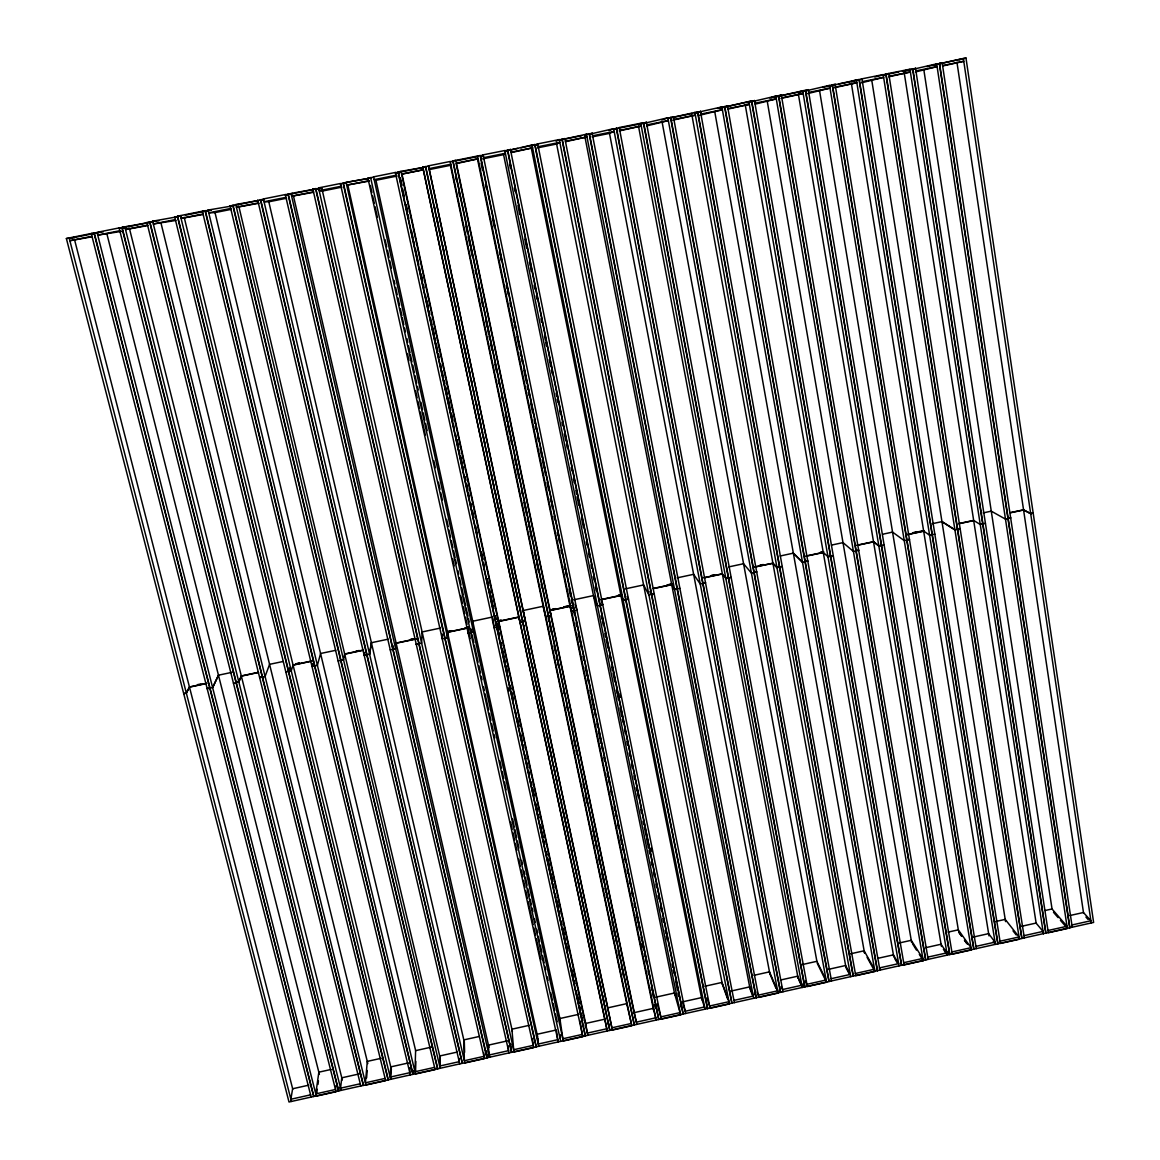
<?xml version="1.0" encoding="UTF-8"?>
<svg xmlns="http://www.w3.org/2000/svg" width="1160" height="1160" viewBox="0 0 1160 1160"><rect width="100%" height="100%" fill="white"/><g stroke="black" fill="none" stroke-linecap="round" stroke-linejoin="round"><path stroke-width="1.5" d="M440.176 1064.938L440.22 1058.181L238.829 206.306M263.015 199.665L235.77 204.508L440.205 1068.258L439.669 1055.991L457.272 1052.062M415.541 1072.014L415.86 1061.429M412.946 1070.97L412.829 1074.363L205.102 210.7L202.347 211.25L205.48 211.106M413.149 1070.796L413.033 1074.319L205.378 210.888L211.28 210.236M410.002 1067.635L409.813 1072.695L390.18 1077.089L390.775 1066.881L408.422 1062.952M391.34 1069.07L390.717 1079.336L180.394 215.615L177.61 216.224L388.296 1079.844M366.603 1077.901L367.198 1070.52M393.298 646.337L393.037 649.252L395.618 648.701L396.14 643.061L416.527 638.74M393.182 646.033L392.834 649.324L390.253 649.861M339.111 1087.457L338.705 1090.908L122.075 227.36L153.831 221.575L128.369 226.679M335.921 1085.876L335.501 1089.486L315.781 1093.88L318.84 1072.173L331.079 1069.447M316.825 1092.778L317.274 1089.211M317.985 1084.411L318.435 1080.844M366.995 654.776L369.59 654.254L371.417 642.712L388.194 639.174M369.59 654.254L371.417 642.741M311.17 1097.084L91.278 233.508L69.165 237.945L291.464 1101.449L290.87 1099.245L292.625 1088.762L308.879 1085.137M364.631 652.428L364.196 655.371L366.777 654.82M452.56 162.356L452.864 161.211L450.152 161.748M636.797 1024.41L455.793 160.356L453.052 160.935L480.167 155.498L658.648 1019.51M312.75 663.447L311.996 666.463L314.592 665.913M289.565 668.044L288.651 671.423L291.247 670.871L293.06 664.955L311.837 660.968M210.018 688.141L212.628 687.619L218.5 675.192L232.014 672.322M212.628 687.59L218.486 675.178M476.992 156.658L477.485 155.991L656.197 1020.089M481.995 156.179L483.125 154.86L504.788 150.524L680.659 1014.826L661.287 1019.147L483.14 155.135L480.428 155.672L658.851 1019.466M482.024 156.44L483.14 155.135M506.746 150.742L532.048 145.043L705.034 1009.157L701.495 997.629L682.37 1001.892M505.731 151.684L507.514 150.249L683.066 1014.058M510.429 149.393L509.53 150.09L510.4 149.437L685.661 1013.506M530.889 145.797L534.731 144.55L707.44 1008.62M534.731 144.55L520.956 147.885M535.093 145.522L537.689 143.912L559.279 139.577L729.408 1003.937L710.079 1008.258L537.689 143.912M535.108 145.783L537.703 144.188L534.992 144.725L707.643 1008.562L706.571 1005.329M556.118 141.303L559.279 139.577M756.131 997.745L589.149 133.632L560.628 139.867L581.726 135.691M563.311 139.287L564.876 138.504L734.396 1002.631M587.033 134.632L584.582 135.067L586.452 134.168L753.695 998.325M589.396 134.256L613.64 128.673L778.012 992.859M609.029 130.674L613.64 128.673M614.017 129.209L619.208 127.6M638.188 124.265L643.409 122.743L804.692 986.913L803.3 983.897M640.813 123.772L643.409 122.743M642.249 123.743L667.841 117.798L826.543 982.259L807.316 986.551L805.417 981.171M643.626 123.468L646.366 122.38L643.684 122.916L804.895 986.87L803.431 983.723M661.78 120.089L667.841 117.798M853.136 976.096L697.537 111.868L667.449 118.494L692.128 113.535M670.451 117.784L673.409 116.71L831.517 980.954M694.245 113.056L721.897 106.938L874.93 971.457L855.746 975.748L700.48 111.519L697.798 112.056L853.339 976.053M696.333 112.999L700.48 111.519M717.402 108.489L721.897 106.938M720.055 108.228L751.52 101.036L901.48 965.308M751.52 101.036L722.491 107.445M746.808 102.863L775.808 96.121L923.215 960.683L904.075 964.961L903.683 962.713L922.823 958.435L911.253 940.31L899.362 942.949M769.863 98.034L775.808 96.121M771.356 97.831L805.344 90.233L949.692 954.549M776.982 96.44L781.347 95.062L928.159 959.392M798.065 92.22L802.706 90.727L947.27 955.13L943.413 949.315M799.139 92.423L829.574 85.332L971.369 949.938L952.273 954.202L808.273 89.61M805.011 90.886L808.273 89.885L805.606 90.422L949.88 954.506L948.01 951.736M822.687 87.435L859.038 79.46L997.774 943.819M851.077 81.577L856.399 79.953L995.396 944.356L993.25 941.543M852.354 81.678L861.952 79.112L859.299 79.648L997.977 943.776M874.814 77.024L887.298 73.877M903.944 70.963L912.572 68.716L1045.755 933.118M904.466 71.253L936.685 63.843L1067.345 928.522L1048.335 932.756L915.486 68.092M926.811 66.627L965.976 58L1093.619 922.432L289 1102L66.381 238.539L69.136 237.988M932.712 65.439L942.166 62.785L1072.246 927.231M959.291 59.856L965.976 58M290.87 1099.245L310.605 1094.837M360.267 1083.759L340.576 1088.153L341.75 1077.814L359.44 1073.87M385.105 1078.409L365.443 1082.802L367.285 1061.386L381.234 1058.283M434.579 1067.374L414.976 1071.753L415.613 1050.641L431.274 1047.146M439.64 1066.04L459.244 1061.676L459.172 1058.341M489.259 1052.28L489.52 1057.282L488.998 1055.034L508.544 1050.67L508.152 1045.74M556.597 1031.602L557.728 1039.693L538.226 1044.043L537.095 1034.27L556.365 1029.978M580.029 1020.988L582.305 1034.415L562.846 1038.751L559.889 1018.523L578.898 1014.289M680.195 1012.564L660.823 1016.899L657.285 1003.791M704.555 1006.938L685.197 1011.259L682.848 1003.458M733.947 1000.384L753.26 996.077L749.65 986.899L730.568 991.162M592.093 132.994L758.756 997.397L778.027 993.09L777.606 990.843L758.321 995.135L757.045 991.959M806.896 984.303L826.123 980.011L816.857 961.321L801.502 964.743M831.096 978.707L850.309 974.414L845.582 965.526L828.327 969.368M855.34 973.486L874.538 969.209L864.113 950.794L850.483 953.824M927.768 957.13L946.893 952.867L941.064 944.24L925.607 947.691M951.91 951.954L971.007 947.691L958.29 929.841L948.111 932.104M975.937 946.386L995.005 942.137L995.367 944.385M1000.007 941.209L1019.06 936.961L1005.212 919.387L995.062 921.649M1023.976 935.67L1043.014 931.422L1043.362 933.684M1047.987 930.509L1066.997 926.274L1052.018 908.976L1045.276 910.469M1071.912 924.984L1090.893 920.75L1083.44 912.514L1069.781 915.559M479.442 1036.431L463.811 1039.896L464.377 1060.718L483.952 1056.354L483.778 1052.903M529.221 1025.339L511.908 1029.195L513.677 1049.727L533.194 1045.378L532.44 1038.562M655.516 997.237L674.424 993.018L680.659 1014.826M704.86 986.246L722.013 982.433L728.958 1001.689L709.63 1006.01L706.933 997.933M754.087 975.284L769.486 971.862L777.606 990.843M507.761 1040.81L488.447 1045.116L488.998 1055.034M780.361 980.055L797.674 976.198L801.85 985.231L782.58 989.538L781.274 986.508M877.888 958.319L893.389 954.868L898.666 963.627L879.497 967.904L879.889 970.166M973.211 937.077L988.639 933.64L995.005 942.137M1020.698 926.492L1036.097 923.07L1043.014 931.422M183.729 693.723L186.339 693.173L189.486 687.14L206.639 683.486M207.19 688.736L209.8 688.184M233.45 683.167L236.06 682.631M236.263 682.558L238.858 682.008L241.352 676.12L258.477 672.481M259.666 677.585L262.262 677.034M262.479 676.99L265.089 676.468L269.584 664.332L283.083 661.49M285.853 672.032L288.449 671.495M314.81 665.869L317.405 665.347L320.566 653.5L335.704 650.325M338.111 660.924L340.707 660.388M340.924 660.315L343.505 659.779L344.665 653.993L363.399 650.02M416.266 644.308L418.833 643.757M419.064 643.742L421.631 643.176L422.124 631.953L440.539 628.038M444.816 638.246L442.25 638.812L442.236 634.027M445.034 638.203L447.601 637.652L447.528 632.33L467.857 628.01L470.191 638.609M522.551 621.716L519.985 622.267L518.984 616.975L498.698 621.282L499.452 626.632L496.886 627.183L496.161 621.818M522.768 621.702L525.321 621.136L523.189 610.508L543.17 606.26L545.838 616.801L548.39 616.236M576.97 610.16L571.648 611.291L570.053 606.317L549.826 610.61M599.981 605.274L597.429 605.839L593.456 595.587L573.533 599.851M600.198 605.215L602.75 604.679L601.402 601.242M654.197 593.746L648.889 594.906L643.611 584.945L625.399 588.83M679.876 588.294L674.569 589.41L671.698 584.553L653.254 588.468M705.512 582.842L700.234 583.987L693.651 574.33L677.135 577.854M731.134 577.404L725.841 578.521L722.346 573.794L703.946 577.695M756.712 571.967L751.433 573.112L743.56 563.731L728.726 566.907M782.246 566.529L776.968 567.66L772.893 563.238L754.508 566.964M780.202 555.988L793.353 553.16L802.503 562.252L807.766 561.106M833.242 555.698L827.979 556.814L823.252 552.363L804.938 556.249M858.69 550.289L853.441 551.435L843.015 542.619L831.532 545.084M884.094 544.895L878.845 545.997L873.553 541.851L856.95 545.389M909.484 539.501L904.249 540.633L892.562 532.106L882.745 534.223M934.83 534.108L929.595 535.224L923.65 531.034L907.091 534.557M932.176 523.726L941.978 521.623L954.927 529.859L960.146 528.728M985.434 523.348L980.214 524.465L973.66 520.419L958.798 523.58M1010.679 517.984L1005.473 519.129L991.263 511.154L983.129 512.909M472.729 621.238L492.753 616.961M197.49 684.661L200.926 683.936M295.814 663.796L299.222 663.071M410.625 639.407L414.018 638.682M446.629 631.765L451.704 630.678M465.247 627.807L468.625 627.096M497.785 620.904L501.149 620.179M552.16 609.348L555.538 608.637M563.948 606.854L570.691 605.418M618.164 595.341L621.514 594.616M667.203 584.915L672.22 583.857M711.109 575.592L714.444 574.882M763.251 564.529L759.916 565.225L763.28 564.688M820.251 552.421L823.571 551.711M913.08 532.701L916.632 531.947M295.858 663.955L299.265 663.23M355.888 651.21L359.296 650.485M410.654 639.58L414.048 638.855M446.673 631.939L451.748 630.851M465.276 627.98L468.669 627.255M497.814 621.064L501.192 620.353M552.203 609.522L555.567 608.812M563.992 607.014L570.72 605.592M618.193 595.5L621.557 594.79M667.232 585.089L672.249 584.031M711.138 575.766L714.473 575.055M820.279 552.595L823.6 551.885M913.109 532.875L923.737 530.613M206.596 683.327L189.442 686.966L186.296 692.999L183.686 693.549M258.433 672.307L241.309 675.947L238.815 681.833L236.219 682.385M600.75 599.618L620.919 595.327L623.137 600.169L625.689 599.618M856.921 545.214L873.523 541.691L878.816 545.838L881.339 545.301M1010.374 512.618L1023.555 509.82L1030.674 513.561L1033.168 513.024L1030.689 513.735L1023.584 509.994L1010.389 512.792M293.103 665.129L311.88 661.142M344.708 654.167L363.442 650.195M396.184 643.235L416.571 638.913M498.742 621.455L519.027 617.149M600.779 599.792L620.962 595.5L623.181 600.343L628.488 599.212L627.139 596.341M653.283 588.642L671.727 584.712M703.975 577.868L722.375 573.968M754.536 567.139L772.893 563.238L776.939 567.486L779.477 566.95M806.635 556.061L823.281 552.537M907.12 534.731L923.679 531.207M958.827 523.74L973.689 520.593M207.147 688.562L209.757 688.01M259.623 677.411L262.218 676.86M288.623 671.249L291.218 670.697M311.953 666.289L314.548 665.738M340.88 660.156L343.462 659.605M364.153 655.197L366.734 654.646M393.008 649.078L395.589 648.527M416.223 644.134L418.803 643.597M444.99 638.029L447.572 637.478L447.485 632.157L467.813 627.85L468.19 633.273L470.757 632.722L470.482 629.053M468.147 633.099L470.728 632.562M496.842 627.009L499.409 626.458M519.941 622.093L522.508 621.557M548.564 616.018L551.13 615.467M574.171 610.566L571.604 611.117L570.024 606.143L549.782 610.436L551.174 615.641L548.608 616.192L547.491 612.726M600.155 605.056L602.721 604.505M651.615 594.109L654.167 593.572M674.54 589.236L677.092 588.7M702.946 583.204L705.483 582.668M725.812 578.347L728.35 577.811M754.13 572.329L756.668 571.793M805.199 561.469L807.722 560.933M827.95 556.64L830.473 556.104M856.138 550.652L858.661 550.115M906.932 539.85L909.455 539.327M929.566 535.05L932.074 534.514M957.609 529.091L960.117 528.554M980.185 524.291L982.694 523.755M1008.156 518.346L1010.65 517.809M119.103 227.925L97.034 232.348L316.346 1096.128L336.052 1091.719L119.103 227.925L126.078 227.404M174.653 216.775L385.642 1080.656L365.994 1085.049L152.641 221.198L178.263 216.601M180.394 215.615L202.376 211.207L410.35 1074.943M230.057 205.654L435.116 1069.621L415.512 1074.001L208.089 210.061L234.335 205.61M285.302 194.561L263.407 198.954L464.899 1062.966L484.459 1058.601L285.302 194.561L288.101 194.735M317.202 188.732L291 193.43L489.534 1057.238M536.109 1046.857L343.142 183.237L340.416 183.773L533.687 1047.625L514.184 1051.975L318.55 187.891L340.402 183.512L341.025 186.296L319.188 190.675L322.48 191.037L341.954 187.123M538.733 1046.305L346.086 182.367L371.606 177.871L343.331 182.961L536.312 1046.798M396.575 173.319L395.342 172.477L373.563 176.856L563.339 1040.998L582.798 1036.663L582.305 1034.415M587.83 1035.343L401.012 171.346L425.676 167.011L398.822 172.347M428.417 165.851L450.138 161.487L631.779 1025.73L612.364 1030.065L428.417 165.851L428.765 166.866M103.24 231.84L91.248 233.551L97.425 232.913M486.924 1054.469L487.099 1057.789L288.231 194.024L292.943 193.561L290.217 194.14M585.423 1035.851L398.257 171.941L401.012 171.346M727.45 105.865L724.768 106.415L877.526 970.659M781.347 95.062L778.679 95.584L925.796 959.885M888.705 73.515L886.052 74.037L1021.989 938.411M942.166 62.785L939.513 63.307L1069.911 927.724M97.063 232.624L94.293 233.174L313.867 1096.447M363.515 1085.369L149.916 222.01L152.671 221.458M230.086 205.929L232.826 205.378L437.552 1068.853M462.434 1063.299L260.695 199.781L263.421 199.23M370.867 177.668L373.592 177.118M399.301 173.101L398.083 172.202L395.357 172.753L396.604 173.579M609.928 1030.384L425.72 166.663L428.446 166.112M504.803 150.785L507.514 150.249M559.294 139.852L562.005 139.301L731.8 1003.183M592.107 133.269L589.41 133.806L756.335 997.702M613.654 128.948L616.337 128.397L780.433 992.322M667.855 118.059L670.538 117.522L828.936 981.505M721.911 107.213L724.579 106.676L877.322 970.702M754.449 100.688L751.782 101.225L901.668 965.265M775.822 96.396L778.49 95.859L925.593 959.929M829.588 85.608L832.242 85.072L973.747 949.184M883.21 74.849L885.863 74.312L1021.786 938.469M915.486 68.367L912.833 68.889L1045.957 933.06M936.685 64.105L939.324 63.583L1069.708 927.768M71.253 238.09L98.528 232.624M185.426 215.18L208.495 210.598M237.684 204.74L258.419 200.492M260.043 200.201L262.755 199.65M294.582 193.27L317.376 188.746M457.228 160.631L477.935 156.528M508.515 150.394L517.737 148.436M614.264 129.108L616.932 128.571M618.701 128.224L640.538 123.888M774.358 96.976L800.69 91.683M826.877 86.492L835.345 84.694M838.81 84.042L853.702 81.055M884.732 74.82L898.739 71.978M902.422 71.325L905.902 70.629M935.801 64.525L963.365 58.478L1091.226 922.997M91.988 236.292L69.89 240.729L91.495 236.887M119.799 230.71L97.73 235.132L121.901 231.304M147.596 225.127L125.555 229.549L148.059 225.518M175.334 219.559L153.323 223.981L175.928 220.458M203.043 213.991L181.061 218.413L202.797 214.527M230.71 208.438L208.771 212.845L215.049 212.599L231.463 209.307M258.346 202.899L236.423 207.292L259.057 203.246M285.94 197.36L264.045 201.753L268.83 201.796L286.578 198.244M313.505 191.82L291.638 196.214L313.49 192.313M395.951 175.276L374.173 179.641L375.985 180.293L397.17 176.03M456.373 163.139L478.05 158.79L456.185 163.661M510.995 152.178L532.614 147.827L511.734 152.511M538.24 146.696L559.83 142.361L556.655 144.014L537.385 147.885M565.457 141.244L587.018 136.909L565.63 141.679M592.63 135.778L614.162 131.457L609.536 133.385L592.078 136.894M619.774 130.34L641.277 126.019L619.251 130.921M646.874 124.888L668.348 120.582L646.613 125.947M673.946 119.451L695.391 115.159L672.713 120.191M727.958 108.605L749.36 104.313L727.813 109.127M754.928 103.197L776.286 98.904L755.232 104.139M781.84 97.788L803.184 93.51L780.999 98.441M808.737 92.394L830.038 88.117L807.592 93.626M862.387 81.62L883.644 77.358L861.546 82.795M889.169 76.255L910.383 71.992L888.69 76.821M915.907 70.876L937.106 66.627L915.341 71.992M942.616 65.525L963.771 61.277L943.182 65.888M834.04 87.797L856.848 82.737L835.577 87L835.128 84.216M482.56 158.891L503.628 154.657L505.354 153.309L483.705 157.659L483.125 154.86M699.248 115.376L722.39 109.736L700.973 114.028L700.466 111.244M66.381 238.539L74.008 237.495M126.121 227.664L119.132 228.186L121.901 227.636L338.502 1090.951M122.075 227.36L126.222 227.055M128.963 226.461L124.831 226.809L341.142 1090.4M149.451 222.183L146.87 222.387L360.818 1086.006M149.916 222.01L153.062 221.821M152.641 221.198L158.876 220.82M178.292 216.862L174.681 217.036L177.436 216.485L388.092 1079.888M177.61 216.224L181.409 216.036M205.378 210.888L208.568 210.786M205.102 210.7L208.162 210.612M208.089 210.061L211.25 209.975M238.438 204.493L233 205.102L437.755 1068.795M260.695 199.781L263.943 199.854M288.13 194.996L285.331 194.837L288.057 194.286L486.896 1057.833L486.518 1050.931M288.231 194.024L290.435 194.155M312.837 189.08L314.505 189.268L312.867 189.036L509.051 1052.918M321.885 188.587L315.853 188.703L511.72 1052.294M318.55 187.891L321.856 188.326M343.331 182.961L344.738 183.266M941.978 521.623L954.912 529.845M793.353 553.16L802.488 562.237M1085.919 917.067L1088.051 919.416M1053.497 912.296L1058.109 917.633M1060.414 920.301L1067.331 928.29M1013.013 930.856L1016.204 934.931M958.638 931.813L961.582 935.946M964.511 940.079L967.455 944.211M958.653 932.045L961.582 936.163M964.526 940.296L966.483 943.051M912.587 943.805L916.458 950.083M919.343 954.404L923.215 960.683M894.679 958.522L897.318 962.916M867.1 957.391L874.93 971.457M649.919 591.499L651.441 594.355M849.135 973.704L846.017 967.715L691.635 113.535M817.249 963.293L826.543 982.259M798.819 979.895L802.27 987.479L640.755 123.235L619.237 127.542L783.014 991.785M779.317 989.248L780.622 992.279L616.525 128.137M769.907 973.849L775.996 988.334M425.72 166.663L426.14 167.649M754.435 992.916L755.696 996.106M752.492 995.265L750.099 989.088L584.93 136.837M722.433 984.405L727.668 999.108M574.997 604.244L576.984 610.189M572.547 605.607L574.417 610.726M680.456 1004.618L681.399 1007.75M654.907 1004.676L655.777 1007.953M74.443 239.293L292.769 1089.197M94.018 233L313.664 1096.49M106.822 233.595L319.392 1074.378M129.383 228.274L342.33 1079.989M149.625 221.835L363.312 1085.412M160.906 222.735L367.821 1063.59M184.179 217.268L391.311 1069.114M214.846 211.917L415.7 1050.859M268.642 201.115L464.334 1042.101M260.406 199.607L462.231 1063.343M257.694 200.1L459.766 1063.923M293.32 195.358L488.954 1047.335M322.291 190.341L512.415 1031.399M315.578 188.529L511.516 1052.337M347.681 184.454L537.602 1036.504M367.894 177.987L558.25 1041.912M557.728 1039.693L558.221 1041.956M375.797 179.612L560.382 1020.713M385.12 239.772L386.672 246.848M387.541 250.328L389.021 257.462M389.861 260.927L391.355 268.076M394.066 280.474L394.849 284.012M395.69 287.433L397.184 294.625M398.025 298.033L399.518 305.239M400.36 308.632L401.911 315.708M402.245 317.623L403.81 324.713M404.637 328.077L405.362 331.789M406.971 338.676L407.697 342.403M408.523 345.752L410.075 352.814M410.423 354.786L411.974 361.862M412.8 365.183L414.309 372.49M415.135 375.797L416.643 383.104M417.455 386.396L418.238 389.934M420.964 402.302L422.486 409.639M423.298 412.902L424.821 420.268M425.618 423.501L427.185 430.577M433.782 460.622L435.348 467.683M438.451 482.197L440.002 489.274M440.786 492.811L442.337 499.902M446.614 519.361L448.18 526.437M448.949 529.975L450.515 537.051M451.284 540.589L452.849 547.679M453.603 550.739L455.17 557.815M455.575 560.062L456.344 563.601M457.91 570.676L458.678 574.214M459.462 577.752L461.013 584.828M461.767 587.859L463.318 594.921M463.739 597.226L465.653 605.52M466.073 607.84L467.988 616.134M468.408 618.454L469.191 621.992M470.742 628.662L471.525 632.186M471.946 634.534L473.846 642.77M474.28 645.12L478.108 662.157M478.891 665.68L480.443 672.727M481.212 676.251L481.995 679.789M483.546 686.836L484.314 690.36M485.098 693.883L488.577 709.746M489.361 713.269L490.912 720.331M491.68 723.854L493.232 730.901M494.015 734.425L494.784 737.948M499.829 760.873L501.381 767.92M502.149 771.443L503.701 778.49M504.47 782.014L506.108 789.844M512.618 819.033L514.257 826.906M514.938 829.617L516.591 837.491M517.375 841.029L518.926 848.09M521.637 860.444L522.421 863.968M523.972 871.029L524.74 874.553M525.408 877.207L527.075 885.153M527.843 888.676L529.395 895.737M530.178 899.261L531.338 904.553M532.121 908.091L532.889 911.615M534.455 918.677L535.224 922.214M536.775 929.261L537.558 932.799M538.327 936.323L539.501 941.615M540.27 945.154L541.822 952.215M542.604 955.738L544.156 962.8M544.924 966.323L545.707 969.861M547.259 976.923L548.027 980.446M550.753 992.801L552.305 999.862M553.088 1003.385L554.639 1010.447M555.408 1013.985L557.206 1021.742M370.591 177.494L560.686 1041.361M370.373 185.455L371.925 192.531M372.708 196.069L374.274 203.145M375.042 206.683L377.391 217.297M407.407 353.553L408.958 360.644M415.584 390.717L417.15 397.793M417.919 401.331L419.485 408.422M420.268 411.959L425.328 434.957M452.617 558.83L454.184 565.906M460.81 595.993L462.361 603.07M463.145 606.607L464.696 613.683M465.479 617.221L467.045 624.312M510.617 822.15L512.183 829.212M512.952 832.735L514.503 839.796M515.287 843.335L516.838 850.381M518.781 859.212L520.347 866.273M521.115 869.797L522.667 876.859M523.45 880.382L525.001 887.443M525.784 890.981L527.336 898.043M528.119 901.566L533.165 924.505M533.948 928.043L535.5 935.105M536.283 938.629L540.952 959.813M508.08 687.634L508.849 691.172M395.342 172.477L582.784 1036.431M401.882 173.579L585.771 1023.874M400.388 178.35L401.983 185.499M402.694 188.95L404.289 196.127M406.203 204.987L407.74 212.062M421.051 273.745L422.574 280.807M423.342 284.345L424.111 287.883M426.793 300.251L428.315 307.313M429.084 310.851L429.852 314.375M430.607 317.912L432.143 324.974M432.665 327.192L434.202 334.283M434.826 337.342L435.58 340.88M436.131 343.128L437.885 351.48M438.422 353.756L439.19 357.309M440.727 364.385L441.496 367.938M442.09 370.91L443.613 377.971M444.178 380.335L444.947 383.873M445.715 387.411L447.252 394.501M448.021 398.039L450.703 410.437M451.472 413.989L452.995 421.065M457.011 439.799L458.751 447.644M460.447 455.706L461.985 462.767M462.753 466.305L463.507 469.829M465.044 476.905L465.812 480.428M466.566 483.966L467.726 489.259M468.48 492.797L469.249 496.335M470.786 503.397L471.54 506.935M472.309 510.458L473.846 517.534M475.76 526.365L477.282 533.426M481.385 552.145L482.923 559.221M483.691 562.774L484.445 566.312M487.142 578.71L488.664 585.8M489.433 589.338L490.201 592.876M490.68 595.254L493.652 608.826M495.189 615.873L495.943 619.411M496.408 621.731L498.249 629.996M498.698 632.33L499.467 635.868M500.917 642.35L501.685 645.874M502.149 648.237L503.976 656.473M504.44 658.837L505.209 662.375M505.977 665.898L507.5 672.974M510.183 685.342L510.951 688.866M511.705 692.404L513.242 699.48M517.346 718.228L518.984 725.971M520.797 734.12L522.319 741.167M523.087 744.706L523.841 748.229M525.378 755.29L526.133 758.814M526.901 762.352L528.047 767.644M528.815 771.168L529.583 774.706M531.106 781.767L531.875 785.291M532.367 787.814L534.165 795.876M535.818 803.72L537.602 811.768M538.11 814.32L538.878 817.858M540.4 824.919L541.169 828.457M541.938 831.981L543.083 837.288M543.851 840.826L544.62 844.349M546.142 851.426L546.911 854.949M547.679 858.487L549.202 865.563M550.986 873.523L552.653 881.455M553.276 884.123L554.03 887.646M556.713 900.001L558.236 907.062M559.004 910.586L559.773 914.123M561.295 921.17L562.063 924.708M562.832 928.232L563.977 933.524M564.731 937.062L565.5 940.586M566.036 943.297L567.791 951.171M571.779 969.803L573.518 977.648M574.084 980.403L574.838 983.941M577.52 996.309L579.058 1003.371M579.812 1006.909L580.58 1010.433M399.968 177.654L401.563 184.759M405.71 204.204L407.305 211.265M408.059 214.803L408.784 218.356M411.51 230.71L413.003 237.829M413.801 241.309L414.526 244.905M415.338 248.385L418.745 264.364M419.543 267.815L420.283 271.44M421.08 274.891L422.574 282.068M425.256 294.451L426.024 297.989M426.822 301.397L428.33 308.603M432.549 328.077L434.072 335.153M445.193 386.222L446.73 393.545M447.485 396.822L449.022 403.897M450.935 412.728L452.473 420.094M453.226 423.327L454.01 427.17M455.517 433.941L456.286 437.465M456.692 439.553L458.229 446.629M458.968 449.834L459.751 453.72M460.505 456.909L462.028 463.971M462.434 466.102L463.202 469.64M464.739 476.716L465.508 480.254M466.233 483.415L467.799 490.868M470.482 503.266L471.25 506.804M472.018 510.342L473.555 517.418M481.168 552.334L482.69 559.41M486.91 578.84L488.433 585.916M489.201 589.454L489.97 592.977M490.419 595.283L491.956 602.359M492.652 605.346L493.421 608.884M494.943 615.96L495.712 619.484L495.262 616.424M496.204 621.992L497.727 629.053M498.438 632.055L499.191 635.593M500.728 642.669L501.497 646.221M501.932 648.469L504.991 662.592M505.716 665.695L507.253 672.771M507.674 674.946L508.442 678.47M509.965 685.531L510.733 689.069M511.473 692.245L513.024 699.654M515.707 712.008L516.461 715.546M517.229 719.07L518.752 726.131M532.179 787.857L533.716 794.948M535.572 803.793L537.167 810.884M537.877 814.378L538.689 817.96M540.168 824.963L542.909 837.433M543.605 840.855L544.446 844.523M545.896 851.44L546.751 855.137M547.433 858.502L548.955 865.563M549.434 867.535L550.202 871.073M550.87 874.393L552.493 881.702M555.19 894.099L555.945 897.637M556.713 901.175L558.25 908.265M562.47 927.739L564.007 934.815M565.775 943.225L567.312 950.286M571.517 969.702L573.04 976.763M573.808 980.287L574.562 983.825M576.1 990.872L578.767 1003.24M579.536 1006.764L580.304 1010.288M580.87 1012.723L582.596 1020.887L582.015 1017.421M398.083 172.202L585.22 1035.894M422.762 166.982L604.984 1019.596M422.733 167.025L607.274 1031.008M429.157 168.896L607.84 1008.083M434.42 206.524L435.232 210.221M436.682 217.123L438.625 226.156M439.321 229.492L440.887 236.785M442.786 245.644L444.295 252.72M449.5 277.182L451.008 284.243M451.762 287.781L452.501 291.32M452.98 293.465L453.734 297.004M455.14 303.673L455.996 307.632M457.881 316.492L459.403 323.582M461.173 331.949L462.68 339.01M464.565 347.84L466.073 354.916M466.827 358.44L467.582 361.978M468.089 364.312L469.843 372.577M471.482 380.248L472.236 383.8M473.744 390.876L474.512 394.429M476.238 402.607L477.746 409.668M478.5 413.207L481.139 425.575M481.893 429.099L482.647 432.637M483.198 435.159L484.909 443.236M486.591 451.11L487.345 454.647M488.853 461.738L489.607 465.276M491.303 473.265L493.014 481.212M493.565 483.865L494.32 487.403M495.073 490.941L496.204 496.233M496.959 499.772L497.712 503.295M498.466 506.833L499.974 513.894M501.7 521.957L503.208 529.033M503.962 532.585L504.716 536.123M507.37 548.52L508.123 552.058M508.631 554.524L509.385 558.062M510.139 561.6L512.778 573.968M513.532 577.491L515.04 584.567M516.809 592.803L518.317 599.894M519.071 603.432L520.695 611.059M522.464 619.309L523.218 622.847M523.697 625.167L524.451 628.705M525.958 635.767L526.712 639.305M528.597 648.135L530.105 655.212M531.875 663.433L533.383 670.495M534.122 674.018L534.876 677.556M535.384 679.948L538.269 693.433M538.776 695.855L539.53 699.378M541.038 706.454L541.792 709.978M546.925 734.034L548.433 741.095M549.188 744.618L549.941 748.142M550.449 750.621L552.189 758.741M553.842 766.528L555.35 773.589M556.104 777.128L556.858 780.665M560.846 799.327L561.6 802.851M563.107 809.912L564.992 818.742M565.529 821.309L567.24 829.327M567.791 831.909L568.545 835.446M569.299 838.97L570.43 844.277M571.169 847.815L571.923 851.338M575.897 869.928L576.65 873.451M578.159 880.512L578.913 884.036M580.595 891.982L582.305 899.928M582.856 902.582L583.611 906.119M584.365 909.658L585.495 914.95M586.25 918.488L587.003 922.026M587.569 924.636L589.265 932.626M590.962 940.513L591.702 944.052M593.21 951.098L593.963 954.636M597.922 973.269L598.676 976.792M599.43 980.331L600.938 987.407M602.62 995.222L604.331 1003.298M604.882 1005.821L605.636 1009.345M425.445 166.475L609.725 1030.428M453.052 160.935L634.404 1024.918M452.864 161.211L634.201 1024.961M455.532 176.537L456.286 180.09M458.896 192.502L459.607 196.069M465.928 226.171L467.451 233.29M468.161 236.799L470.061 245.717M470.772 249.197L472.294 256.36M475.238 270.454L475.977 273.992M478.572 286.404L479.37 290.058M481.24 298.918L482.734 306.022M485.649 320.044L487.2 327.294M487.882 330.673L488.621 334.225M489.056 336.168L489.81 339.72M490.477 343.084L492.043 350.363M494.943 364.327L496.436 371.417M498.292 380.277L499.119 384.061M501.729 396.474L502.468 400.012M505.354 413.932L506.935 421.298M507.587 424.56L508.341 428.098M508.805 430.172L509.545 433.724M510.197 436.958L511.777 444.352M514.663 458.214L516.142 465.29M516.896 468.828L518.853 478.05M521.463 490.477L522.203 494.015M523.957 502.483L526.683 515.301M527.307 518.433L528.047 521.971M528.539 524.175L529.279 527.713M530.033 531.265L531.512 538.356M534.368 552.087L535.862 559.163M536.601 562.716L537.355 566.254M537.848 568.516L538.588 572.054M541.198 584.48L541.952 588.018M548.26 618.106L548.999 621.63M549.753 625.167L551.232 632.243M554.088 645.975L555.582 653.065M556.322 656.603L557.061 660.156M557.539 662.273L558.279 665.811M563.398 690.287L564.137 693.839M566.747 706.251L567.559 709.992M573.823 739.935L575.346 747.098M576.056 750.563L576.839 754.174M583.147 784.204L583.871 787.799M585.365 794.817L587.221 803.749M592.426 828.385L593.166 831.923M593.558 833.895L595.036 840.986M595.761 844.291L596.53 848.076M598.386 856.935L599.88 864.026M601.707 872.566L603.606 881.76M605.041 888.473L605.781 891.996M606.216 894.157L606.955 897.71M612.088 922.04L612.828 925.579M613.277 927.84L615.061 936.178M615.51 938.484L616.264 942.036M618.12 950.895L619.614 957.986M621.368 966.222L622.108 969.76M622.587 972.167L623.34 975.719M450.298 164.662L627.168 1005.618M456.315 164.502L634.187 1013.071M481.125 163.197L482.546 170.389M485.518 184.44L486.2 188.123M492.463 218.065L494.276 227.157M499.409 251.676L500.134 255.214M500.511 257.317L501.236 260.869M506.354 285.302L507.094 288.84M507.471 291.029L508.211 294.582M510.009 303.007L510.748 306.544M513.3 318.927L514.039 322.465M514.431 324.742L515.171 328.28M516.954 336.618L519.52 349.015M520.245 352.553L520.985 356.091M521.405 358.454L522.13 361.993M523.914 370.243L526.466 382.626M527.205 386.178L527.93 389.716M528.365 392.152L529.105 395.705M530.86 403.868L532.687 412.713M534.151 419.789L534.876 423.327M535.34 425.865L536.065 429.417M537.805 437.494L538.53 441.032M540.096 448.935L541.822 456.953M542.3 459.577L544.141 468.451M544.75 471.12L545.49 474.658M547.071 482.647L548.782 490.578M550.362 498.611L551.101 502.149M551.696 504.73L552.436 508.268M554.03 516.345L554.77 519.898M557.337 532.324L558.062 535.862M558.656 538.356L559.381 541.894M561.005 550.058L561.73 553.61M564.297 566.022L565.036 569.574M565.601 571.981L566.327 575.519M569.067 589.091L570.532 596.182M571.271 599.735L571.996 603.287M572.402 605.23L573.141 608.768M573.678 611.088L574.417 614.64M576.056 622.934L576.796 626.487M578.26 633.563L580.087 642.423M580.638 644.786L581.377 648.324M583.016 656.589L583.741 660.127M585.205 667.217L587.047 676.062M587.598 678.47L588.337 682.022M589.976 690.229L590.701 693.782M591.266 696.203L593.992 709.717M594.572 712.167L595.298 715.705M596.922 723.884L597.661 727.422M598.386 730.974L600.952 743.371M601.533 745.851L602.258 749.404M603.882 757.538L604.606 761.076M607.173 773.473L607.898 777.011M608.492 779.534L609.217 783.087M610.827 791.178L611.566 794.716M614.118 807.113L614.858 810.666M615.452 813.232L616.178 816.77M617.787 824.832L618.512 828.37M620.208 836.273L621.803 844.306M622.413 846.916L623.152 850.468M624.732 858.472L625.472 862.01M627.183 869.971L627.908 873.509M629.372 880.614L630.112 884.152M631.692 892.127L632.417 895.665M634.143 903.654L634.868 907.207M636.332 914.297L638.174 923.157M638.638 925.767L639.377 929.319M641.103 937.353L641.828 940.89M642.567 944.443L643.669 949.764M644.394 953.303L645.134 956.855M645.598 959.421L646.337 962.959M648.063 971.036L648.788 974.588M651.354 987.001L652.094 990.538M652.558 993.062L653.283 996.614M655.023 1004.719L655.762 1008.272M641.9 943.196L642.625 946.719M477.354 158.427L653.703 1010.621M619.861 693.767L620.571 697.32M651.166 848.047L651.891 851.585M507.688 149.974L683.254 1014.014M509.704 164.821L510.429 168.359M514.387 187.833L515.04 191.545M517.984 205.523L519.723 214.614M524.827 239.149L526.625 247.993M529.496 262.16L530.221 265.698M530.555 267.844L531.265 271.382M534.18 285.157L534.876 289.13M536.341 295.771L537.051 299.309M541.01 318.782L541.735 322.32M544.605 336.473L545.33 340.01M545.693 342.36L546.418 345.912M549.289 359.484L550.725 366.56M551.449 370.098L552.16 373.636M556.118 393.11L556.843 396.647M557.25 399.127L557.96 402.679M559.729 410.799L560.439 414.337M561.933 422.197L562.658 425.749M564.398 433.811L565.833 440.887M566.558 444.425L567.284 447.963M571.242 467.436L571.952 470.974M573.475 478.964L574.2 482.516M575.911 490.434L576.636 493.971M577.086 496.712L578.884 505.586M581.667 518.752L583.465 527.597M586.351 541.749L587.062 545.287M588.627 553.479L589.352 557.032M591.02 564.76L591.745 568.298M593.326 576.549L594.036 580.101M595.486 587.192L596.211 590.745M601.286 615.728L602.011 619.266M602.577 621.601L603.301 625.153M604.882 633.433L605.607 636.985M606.187 639.334L607.985 648.193M609.435 655.298L610.16 658.837M611.726 667.087L612.451 670.625M613.031 673.032L614.843 681.891M616.409 690.113L617.135 693.651M617.729 696.072L618.439 699.625M620.005 707.817L621.803 716.677M622.413 719.127L623.137 722.68M624.573 729.77L625.298 733.308M626.85 741.472L627.574 745.01M629.257 752.826L629.981 756.363M631.533 764.498L632.258 768.036M633.954 775.866L634.665 779.418M636.216 787.524L636.941 791.062M637.55 793.599L638.275 797.152M640.798 809.564L641.524 813.116M643.061 821.164L643.771 824.716M644.409 827.297L646.207 836.157M646.657 838.883L648.454 847.728M649.092 850.353L649.817 853.89M651.34 861.909L652.065 865.447M653.5 872.523L654.226 876.076M655.937 884.036L656.661 887.588M658.184 895.549L658.909 899.102M660.62 907.091L661.345 910.643M662.867 918.575L663.578 922.113M665.318 930.146L666.029 933.684M666.463 936.294L667.188 939.832M672.162 963.83L672.887 967.382M673.308 969.934L674.033 973.486M675.773 981.563L677.571 990.437M677.991 992.96L678.702 996.498M503.454 153.975L674.859 995.005M608.217 1022.047L608.899 1025.382M608.087 1022.424L608.739 1025.629M531.207 147.625L701.945 999.862M562.179 139.041L732.003 1003.139M556.481 143.332L722.448 984.637M609.377 132.719L769.907 974.066M646.352 122.104L807.302 986.333M638.493 126.092L798.123 978.387L797.674 976.198M662.128 122.133L816.93 961.524M670.726 117.261L829.139 981.462M694.884 112.36L850.715 976.677M714.734 111.578L864.49 952.78M864.113 950.794L864.505 952.998M727.479 105.821L879.918 970.122M748.867 101.529L899.058 965.888M745.213 104.675L893.794 957.058M754.449 100.412L904.06 964.729M581.551 1014.71L581.726 1015.739M583.567 1025.121L583.741 1026.179M767.21 101.036L911.63 942.514M798.356 94.003L941.441 946.473M819.54 90.538L958.348 930.03M976.299 948.648L835.098 84.274L832.431 84.796L973.951 949.141M851.367 83.361L989.002 935.873M871.74 80.055L1005.56 921.591M1024.338 937.918L888.734 73.457L909.962 69.208L1043.391 933.64M904.22 72.761L1036.185 923.462M923.809 69.6L1052.077 909.164M956.942 62.176L1083.527 912.92M559.917 1034.561L560.396 1037.939M559.758 1034.88L560.222 1038.128M496.06 622.601L496.683 627.255L494.102 627.792L492.942 618.512M537.805 1038.098L538.356 1043.029M510.835 1044.101L511.386 1050.699M472.714 621.209L473.555 632.157L470.974 632.707L470.757 629.561M464.319 1041.883L464.595 1052.309M450.718 164.27L450.471 165.329L429.345 169.577L429.012 168.635L450.718 164.27M606.782 1028.761L587.337 1033.096L585.64 1023.454L604.867 1019.176L606.782 1028.761M631.315 1023.482L611.885 1027.818L607.753 1007.866L626.719 1003.646L631.315 1023.482M655.734 1017.827L636.332 1022.163L634.071 1012.665L653.24 1008.388L655.734 1017.827M1019.408 939.223L1000.369 943.471L861.952 78.837L883.195 74.573L1019.408 939.223M368.503 180.786L346.695 185.15L369.445 181.076L368.503 180.786M423.357 169.766L401.607 174.131L423.357 169.766"/></g></svg>
